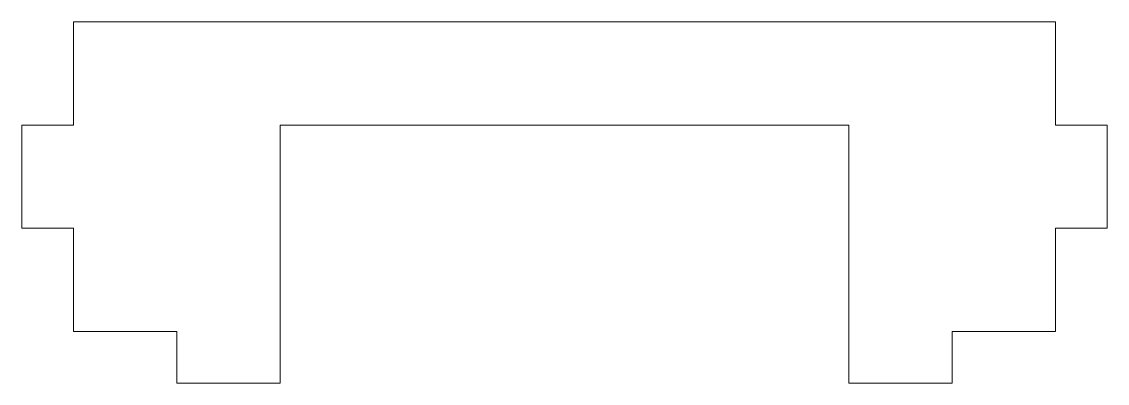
# Model space of a CAD drawing. Header units: millimetres. Extents: x -42 to 42, y -28 to 0.
import ezdxf

# ---------------------------------------------------------------- set-up
doc = ezdxf.new("R2010")
doc.units = ezdxf.units.MM

msp = doc.modelspace()

# ---------------------------------------------------------------- linework, layer by layer
at = {"color": 7, "linetype": 'Continuous', "lineweight": 15}
for p, q in [((-38, 0), (-38, -8)), ((38, 0), (-38, 0)), ((38, -8), (38, 0)), ((-38, -8), (-42, -8)), ((-42, -8), (-42, -16)), ((-22, -28), (-22, -8)), ((-22, -8), (22, -8)), ((22, -8), (22, -28)), ((42, -8), (38, -8)), ((42, -16), (42, -8)), ((-42, -16), (-38, -16)), ((-38, -16), (-38, -24)), ((38, -24), (38, -16)), ((38, -16), (42, -16)), ((-38, -24), (-30, -24)), ((-30, -24), (-30, -28)), ((30, -28), (30, -24)), ((30, -24), (38, -24)), ((-30, -28), (-22, -28)), ((22, -28), (30, -28))]:
    msp.add_line(p, q, dxfattribs=at)

doc.saveas('drawing.dxf')
